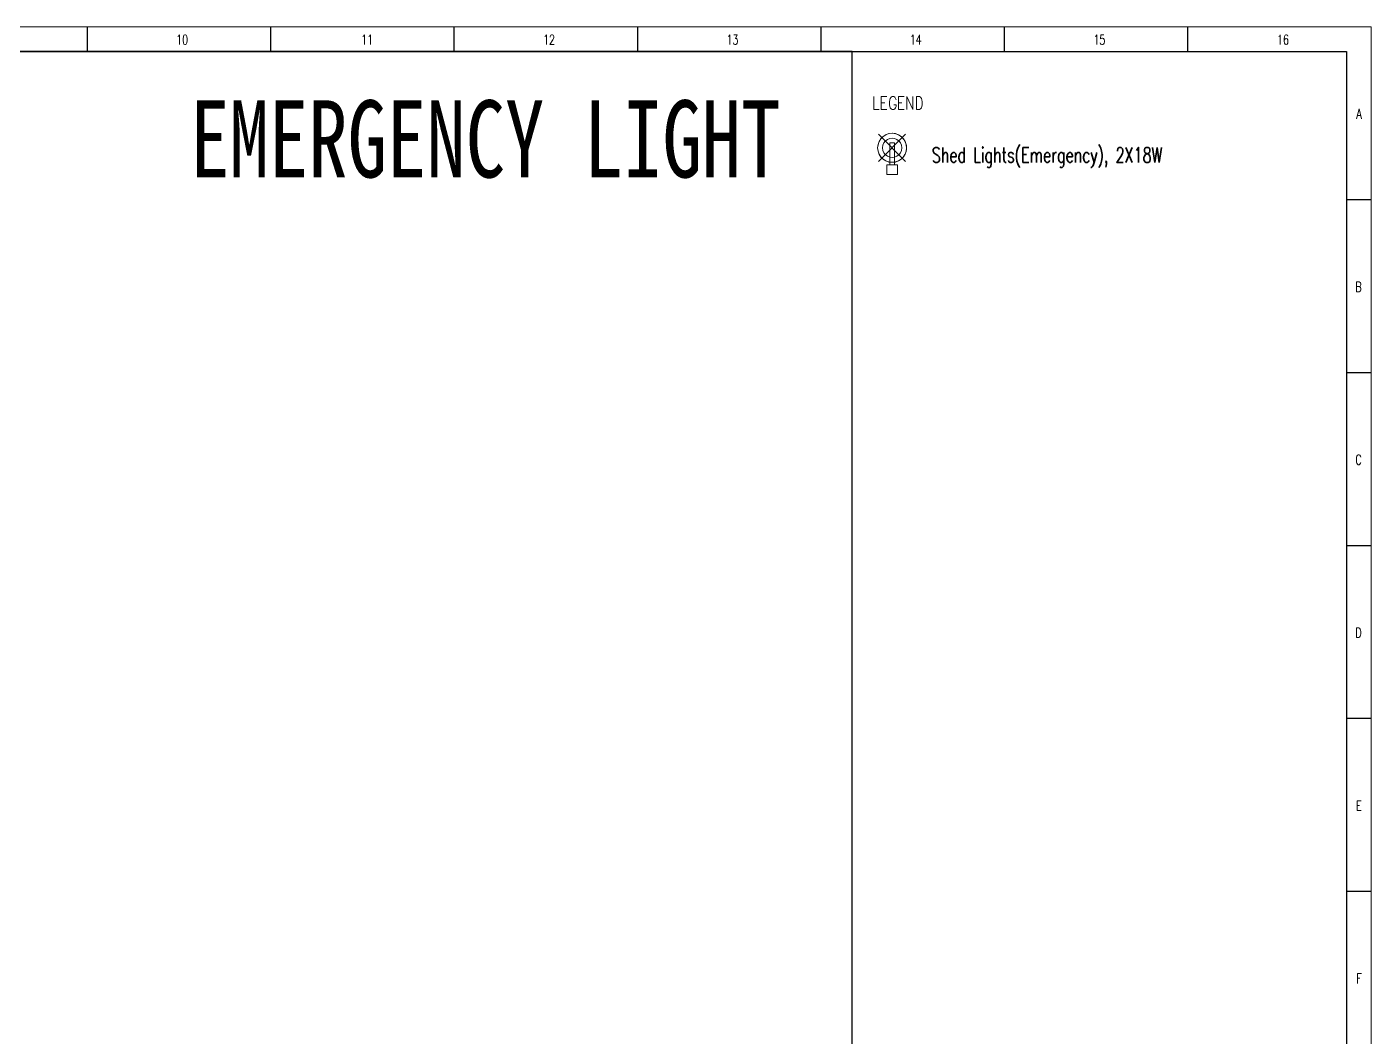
# Model space of a CAD drawing. Header units: millimetres. Extents: x -10601437 to -7750070, y 4687163 to 5113883.
# Drawn here: x -8026476 to -7750070, y 4906151 to 5113883 of the extents above; entities that cross this region are included whole.
import ezdxf

# ---------------------------------------------------------------- set-up
doc = ezdxf.new("R2010")
doc.units = ezdxf.units.MM
for name, color, linetype in [('Layer 1', 7, 'Continuous'), ('LGT1', 7, 'Continuous'), ('TEG BORDER', 7, 'Continuous')]:
    doc.layers.add(name, color=color, linetype=linetype)
doc.styles.add('HZTXT', font='simplexs.shx', dxfattribs={"width": 0.7, "bigfont": 'hztxt.shx'})
doc.styles.get("Standard").update_dxf_attribs({"font": 'romanc.SHX', "width": 0.75, "bigfont": 'hztxt.shx'})
doc.styles.add('TEG BORDER', font='txt_qlt.shx', dxfattribs={"width": 0.7, "bigfont": 'hztxt.shx'})

# ---------------------------------------------------------------- blocks, each defined once
blk = doc.blocks.new('252 BORDER A2')
for p, q in [((334.12, 420), (334.12, 415)), ((371.25, 420), (371.25, 415)), ((408.37, 420), (408.37, 415)), ((445.5, 420), (445.5, 415)), ((482.62, 420), (482.62, 415)), ((519.75, 420), (519.75, 415)), ((556.87, 420), (556.87, 415)), ((594, 385), (589, 385)), ((594, 350), (589, 350)), ((594, 315), (589, 315)), ((594, 280), (589, 280)), ((594, 245), (589, 245))]:
    blk.add_line(p, q)
at = {"linetype": 'Continuous'}
blk.add_line((489, 415), (5, 415), dxfattribs=at)
at = {"color": 5, "lineweight": 15}
blk.add_lwpolyline([(0, 420), (594, 420), (594, 0), (0, 0)], close=True, dxfattribs=at)
blk.add_lwpolyline([(5, 415), (589, 415), (589, 5), (5, 5)], close=True)
at = {"layer": 'TEG BORDER'}
blk.add_line((489, 116), (489, 415), dxfattribs=at)
at = {"char_height": 2, "width": 2, "style": 'TEG BORDER'}
for s, insert, attachment_point in [('\\pi2.2204e-016;10', (352.17, 418.41), 1), ('\\pi0.3;11', (389.3, 418.41), 1), ('\\pi2.2204e-016;12', (426.42, 418.41), 1), ('\\pi2.2204e-016;13', (463.55, 418.41), 1), ('\\pi-0.033333;14', (500.67, 418.41), 1), ('\\pi2.2204e-016;15', (537.8, 418.41), 1), ('\\pi0.033333;16', (574.92, 418.41), 1), ('A', (592.09, 403.39), 3), ('B', (592.09, 368.39), 3), ('C', (592.09, 333.39), 3), ('D', (592.09, 298.39), 3), ('E', (592.09, 263.39), 3), ('F', (592.09, 228.39), 3)]:
    blk.add_mtext(s, dxfattribs=dict(at, insert=insert, attachment_point=attachment_point))

msp = doc.modelspace()

# ---------------------------------------------------------------- linework, layer by layer
at = {"layer": 'Layer 1', "color": 0, "lineweight": 5}
for points in [[(-7852290, 5099534), (-7852290, 5096875), (-7851244, 5096875)], [(-7850808, 5096875), (-7850808, 5099534), (-7849631, 5099534)], [(-7850808, 5098270), (-7850067, 5098270)], [(-7847757, 5098881), (-7847844, 5099142), (-7848018, 5099404), (-7848193, 5099534), (-7848585, 5099534), (-7848759, 5099404), (-7848934, 5099142), (-7849021, 5098881), (-7849108, 5098488), (-7849108, 5097878), (-7849021, 5097485), (-7848934, 5097224), (-7848759, 5097006), (-7848585, 5096875), (-7848193, 5096875), (-7848018, 5097006), (-7847844, 5097224), (-7847757, 5097485), (-7847757, 5097878), (-7848193, 5097878)], [(-7847234, 5096875), (-7847234, 5099534), (-7846100, 5099534)], [(-7847234, 5098270), (-7846536, 5098270)], [(-7845533, 5096875), (-7845533, 5099534), (-7844313, 5096875), (-7844313, 5099534)], [(-7843572, 5096875), (-7843572, 5099534), (-7842961, 5099534), (-7842700, 5099404), (-7842526, 5099142), (-7842439, 5098881), (-7842351, 5098488), (-7842351, 5097878), (-7842439, 5097485), (-7842526, 5097224), (-7842700, 5097006), (-7842961, 5096875), (-7843572, 5096875)], [(-7850808, 5096875), (-7849631, 5096875)], [(-7847234, 5096875), (-7846100, 5096875)]]:
    msp.add_lwpolyline(points, dxfattribs=at)
at = {"layer": 'Layer 1', "color": 1, "lineweight": 5}
for points in [[(-7845577, 5088791), (-7845621, 5089488), (-7845795, 5090142), (-7846144, 5090752), (-7846580, 5091232), (-7847146, 5091624), (-7847800, 5091886), (-7848454, 5092016), (-7849151, 5091929), (-7849806, 5091755), (-7850372, 5091363), (-7850852, 5090927), (-7851244, 5090316), (-7851462, 5089706), (-7851549, 5089009)], [(-7845577, 5089009), (-7845664, 5089663), (-7845882, 5090316), (-7846231, 5090883), (-7846710, 5091363), (-7847277, 5091711), (-7847888, 5091929), (-7848585, 5092016), (-7849239, 5091929), (-7849849, 5091711), (-7850416, 5091363), (-7850895, 5090883), (-7851244, 5090316), (-7851462, 5089663), (-7851549, 5089009), (-7851462, 5088355), (-7851244, 5087701), (-7850895, 5087134), (-7850416, 5086655), (-7849849, 5086306), (-7849239, 5086088), (-7848585, 5086044), (-7847888, 5086088), (-7847277, 5086306), (-7846710, 5086655), (-7846231, 5087134), (-7845882, 5087701), (-7845664, 5088355), (-7845577, 5089009)], [(-7851331, 5086219), (-7845795, 5091799)], [(-7851331, 5091799), (-7845795, 5086219)], [(-7851549, 5089009), (-7851462, 5088311), (-7851244, 5087657), (-7850852, 5087091), (-7850329, 5086611), (-7849718, 5086262), (-7849065, 5086044)], [(-7846580, 5089009), (-7846623, 5089532), (-7846841, 5090011), (-7847146, 5090404), (-7847582, 5090752), (-7848062, 5090927), (-7848585, 5091014), (-7849065, 5090927), (-7849544, 5090752), (-7849980, 5090404), (-7850285, 5090011), (-7850503, 5089532), (-7850547, 5089009), (-7850503, 5088486), (-7850285, 5088006), (-7849980, 5087614), (-7849544, 5087265), (-7849065, 5087091), (-7848585, 5087003), (-7848062, 5087091), (-7847582, 5087265), (-7847146, 5087614), (-7846841, 5088006), (-7846623, 5088486), (-7846580, 5089009)], [(-7849065, 5090011), (-7849065, 5085521)], [(-7848062, 5085521), (-7849065, 5085521), (-7849065, 5090011)], [(-7848062, 5085521), (-7848062, 5090011), (-7848062, 5085826), (-7848062, 5085521), (-7849065, 5085521)], [(-7849065, 5090011), (-7848062, 5090011)], [(-7849065, 5090011), (-7848062, 5090011)], [(-7847844, 5086132), (-7847277, 5086306), (-7846710, 5086655), (-7846274, 5087091), (-7845926, 5087614), (-7845708, 5088180), (-7845577, 5088791)], [(-7847844, 5086132), (-7848062, 5086044), (-7849065, 5086044)], [(-7849675, 5083516), (-7849675, 5085521), (-7847452, 5085521), (-7847452, 5083516)], [(-7849675, 5085521), (-7849675, 5083516)], [(-7847452, 5085521), (-7849675, 5085521)], [(-7849675, 5083516), (-7847452, 5083516)], [(-7849675, 5083516), (-7847452, 5083516)], [(-7847452, 5083516), (-7847452, 5085521)]]:
    msp.add_lwpolyline(points, dxfattribs=at)

# ---------------------------------------------------------------- block references
at = {"xscale": 1016, "yscale": 1016, "zscale": 1016}
msp.add_blockref('252 BORDER A2', (-8353574, 4687163), dxfattribs=at)

# ---------------------------------------------------------------- texts
at = {"lineweight": 5}
note = msp.add_mtext_dynamic_manual_height_columns('{\\fSimSun|b0|i0|c0|p2;EMERGENCY LIGHT\\P}', width=345163.11, gutter_width=0, heights=[7.73, 0], dxfattribs=dict(at, insert=(-8338053, 5098785), char_height=15859.1, attachment_point=1))
for column, words in zip(note.columns.linked_columns, ['{\\fSimSun|b0|i0|c0|p2; }']):
    column.text = words
at = {"layer": 'LGT1', "color": 7, "lineweight": -3, "style": 'HZTXT', "width": 0.7}
msp.add_text('Shed Lights(Emergency), 2X18W', height=3087, dxfattribs=at).set_placement((-7840390, 5085995))

doc.saveas('drawing.dxf')
